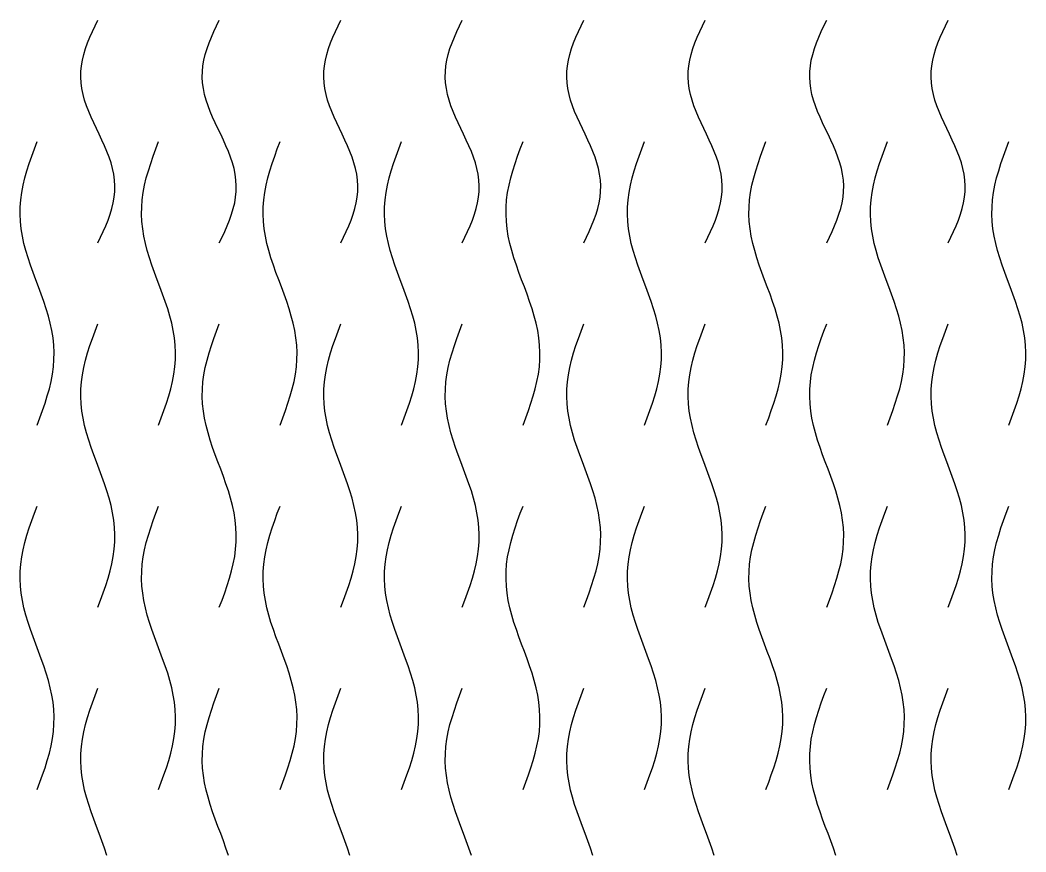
# Model space of a CAD drawing. Header units: millimetres. Extents: x 0.7 to 98.3, y 4 to 96.
# Drawn here: x 48.66 to 98.34, y 54.92 to 96 of the extents above; entities that cross this region are included whole.
import ezdxf

# ---------------------------------------------------------------- set-up
doc = ezdxf.new("R2010")
doc.units = ezdxf.units.MM
doc.layers.add('CUT', color=1, linetype='Continuous')

msp = doc.modelspace()

# ---------------------------------------------------------------- linework, layer by layer
at = {"layer": 'CUT'}
for points in [[(52.5, 85), (52.635, 85.282), (52.766, 85.564), (52.89, 85.846), (53.005, 86.128), (53.106, 86.41), (53.191, 86.692), (53.259, 86.974), (53.307, 87.256), (53.334, 87.538), (53.339, 87.821), (53.323, 88.103), (53.285, 88.385), (53.227, 88.667), (53.151, 88.949), (53.057, 89.231), (52.949, 89.513), (52.829, 89.795), (52.701, 90.077), (52.568, 90.359), (52.432, 90.641), (52.299, 90.923), (52.171, 91.205), (52.051, 91.487), (51.943, 91.769), (51.849, 92.051), (51.773, 92.333), (51.715, 92.615), (51.677, 92.897), (51.661, 93.179), (51.666, 93.462), (51.693, 93.744), (51.741, 94.026), (51.809, 94.308), (51.894, 94.59), (51.995, 94.872), (52.11, 95.154), (52.234, 95.436), (52.365, 95.718), (52.5, 96)], [(58.5, 85), (58.635, 85.282), (58.766, 85.564), (58.89, 85.846), (59.005, 86.128), (59.106, 86.41), (59.191, 86.692), (59.259, 86.974), (59.307, 87.256), (59.334, 87.538), (59.339, 87.821), (59.323, 88.103), (59.285, 88.385), (59.227, 88.667), (59.151, 88.949), (59.057, 89.231), (58.949, 89.513), (58.829, 89.795), (58.701, 90.077), (58.568, 90.359), (58.432, 90.641), (58.299, 90.923), (58.171, 91.205), (58.051, 91.487), (57.943, 91.769), (57.849, 92.051), (57.773, 92.333), (57.715, 92.615), (57.677, 92.897), (57.661, 93.179), (57.666, 93.462), (57.693, 93.744), (57.741, 94.026), (57.809, 94.308), (57.894, 94.59), (57.995, 94.872), (58.11, 95.154), (58.234, 95.436), (58.365, 95.718), (58.5, 96)], [(64.5, 85), (64.635, 85.282), (64.766, 85.564), (64.89, 85.846), (65.005, 86.128), (65.106, 86.41), (65.191, 86.692), (65.259, 86.974), (65.307, 87.256), (65.334, 87.538), (65.339, 87.821), (65.323, 88.103), (65.285, 88.385), (65.227, 88.667), (65.151, 88.949), (65.057, 89.231), (64.949, 89.513), (64.829, 89.795), (64.701, 90.077), (64.568, 90.359), (64.432, 90.641), (64.299, 90.923), (64.171, 91.205), (64.051, 91.487), (63.943, 91.769), (63.849, 92.051), (63.773, 92.333), (63.715, 92.615), (63.677, 92.897), (63.661, 93.179), (63.666, 93.462), (63.693, 93.744), (63.741, 94.026), (63.809, 94.308), (63.894, 94.59), (63.995, 94.872), (64.11, 95.154), (64.234, 95.436), (64.365, 95.718), (64.5, 96)], [(70.5, 85), (70.635, 85.282), (70.766, 85.564), (70.89, 85.846), (71.005, 86.128), (71.106, 86.41), (71.191, 86.692), (71.259, 86.974), (71.307, 87.256), (71.334, 87.538), (71.339, 87.821), (71.323, 88.103), (71.285, 88.385), (71.227, 88.667), (71.151, 88.949), (71.057, 89.231), (70.949, 89.513), (70.829, 89.795), (70.701, 90.077), (70.568, 90.359), (70.432, 90.641), (70.299, 90.923), (70.171, 91.205), (70.051, 91.487), (69.943, 91.769), (69.849, 92.051), (69.773, 92.333), (69.715, 92.615), (69.677, 92.897), (69.661, 93.179), (69.666, 93.462), (69.693, 93.744), (69.741, 94.026), (69.809, 94.308), (69.894, 94.59), (69.995, 94.872), (70.11, 95.154), (70.234, 95.436), (70.365, 95.718), (70.5, 96)], [(76.5, 85), (76.635, 85.282), (76.766, 85.564), (76.89, 85.846), (77.005, 86.128), (77.106, 86.41), (77.191, 86.692), (77.259, 86.974), (77.307, 87.256), (77.334, 87.538), (77.339, 87.821), (77.323, 88.103), (77.285, 88.385), (77.227, 88.667), (77.151, 88.949), (77.057, 89.231), (76.949, 89.513), (76.829, 89.795), (76.701, 90.077), (76.568, 90.359), (76.432, 90.641), (76.299, 90.923), (76.171, 91.205), (76.051, 91.487), (75.943, 91.769), (75.849, 92.051), (75.773, 92.333), (75.715, 92.615), (75.677, 92.897), (75.661, 93.179), (75.666, 93.462), (75.693, 93.744), (75.741, 94.026), (75.809, 94.308), (75.894, 94.59), (75.995, 94.872), (76.11, 95.154), (76.234, 95.436), (76.365, 95.718), (76.5, 96)], [(82.5, 85), (82.635, 85.282), (82.766, 85.564), (82.89, 85.846), (83.005, 86.128), (83.106, 86.41), (83.191, 86.692), (83.259, 86.974), (83.307, 87.256), (83.334, 87.538), (83.339, 87.821), (83.323, 88.103), (83.285, 88.385), (83.227, 88.667), (83.151, 88.949), (83.057, 89.231), (82.949, 89.513), (82.829, 89.795), (82.701, 90.077), (82.568, 90.359), (82.432, 90.641), (82.299, 90.923), (82.171, 91.205), (82.051, 91.487), (81.943, 91.769), (81.849, 92.051), (81.773, 92.333), (81.715, 92.615), (81.677, 92.897), (81.661, 93.179), (81.666, 93.462), (81.693, 93.744), (81.741, 94.026), (81.809, 94.308), (81.894, 94.59), (81.995, 94.872), (82.11, 95.154), (82.234, 95.436), (82.365, 95.718), (82.5, 96)], [(88.5, 85), (88.635, 85.282), (88.766, 85.564), (88.89, 85.846), (89.005, 86.128), (89.106, 86.41), (89.191, 86.692), (89.259, 86.974), (89.307, 87.256), (89.334, 87.538), (89.339, 87.821), (89.323, 88.103), (89.285, 88.385), (89.227, 88.667), (89.151, 88.949), (89.057, 89.231), (88.949, 89.513), (88.829, 89.795), (88.701, 90.077), (88.568, 90.359), (88.432, 90.641), (88.299, 90.923), (88.171, 91.205), (88.051, 91.487), (87.943, 91.769), (87.849, 92.051), (87.773, 92.333), (87.715, 92.615), (87.677, 92.897), (87.661, 93.179), (87.666, 93.462), (87.693, 93.744), (87.741, 94.026), (87.809, 94.308), (87.894, 94.59), (87.995, 94.872), (88.11, 95.154), (88.234, 95.436), (88.365, 95.718), (88.5, 96)], [(94.5, 85), (94.635, 85.282), (94.766, 85.564), (94.89, 85.846), (95.005, 86.128), (95.106, 86.41), (95.191, 86.692), (95.259, 86.974), (95.307, 87.256), (95.334, 87.538), (95.339, 87.821), (95.323, 88.103), (95.285, 88.385), (95.227, 88.667), (95.151, 88.949), (95.057, 89.231), (94.949, 89.513), (94.829, 89.795), (94.701, 90.077), (94.568, 90.359), (94.432, 90.641), (94.299, 90.923), (94.171, 91.205), (94.051, 91.487), (93.943, 91.769), (93.849, 92.051), (93.773, 92.333), (93.715, 92.615), (93.677, 92.897), (93.661, 93.179), (93.666, 93.462), (93.693, 93.744), (93.741, 94.026), (93.809, 94.308), (93.894, 94.59), (93.995, 94.872), (94.11, 95.154), (94.234, 95.436), (94.365, 95.718), (94.5, 96)], [(49.5, 76), (49.635, 76.359), (49.766, 76.718), (49.89, 77.077), (50.005, 77.436), (50.106, 77.795), (50.191, 78.154), (50.259, 78.513), (50.307, 78.872), (50.334, 79.231), (50.339, 79.59), (50.323, 79.949), (50.285, 80.308), (50.227, 80.667), (50.151, 81.026), (50.057, 81.385), (49.949, 81.744), (49.829, 82.103), (49.701, 82.462), (49.568, 82.821), (49.432, 83.179), (49.299, 83.538), (49.171, 83.897), (49.051, 84.256), (48.943, 84.615), (48.849, 84.974), (48.773, 85.333), (48.715, 85.692), (48.677, 86.051), (48.661, 86.41), (48.666, 86.769), (48.693, 87.128), (48.741, 87.487), (48.809, 87.846), (48.894, 88.205), (48.995, 88.564), (49.11, 88.923), (49.234, 89.282), (49.365, 89.641), (49.5, 90)], [(55.5, 76), (55.635, 76.359), (55.766, 76.718), (55.89, 77.077), (56.005, 77.436), (56.106, 77.795), (56.191, 78.154), (56.259, 78.513), (56.307, 78.872), (56.334, 79.231), (56.339, 79.59), (56.323, 79.949), (56.285, 80.308), (56.227, 80.667), (56.151, 81.026), (56.057, 81.385), (55.949, 81.744), (55.829, 82.103), (55.701, 82.462), (55.568, 82.821), (55.432, 83.179), (55.299, 83.538), (55.171, 83.897), (55.051, 84.256), (54.943, 84.615), (54.849, 84.974), (54.773, 85.333), (54.715, 85.692), (54.677, 86.051), (54.661, 86.41), (54.666, 86.769), (54.693, 87.128), (54.741, 87.487), (54.809, 87.846), (54.894, 88.205), (54.995, 88.564), (55.11, 88.923), (55.234, 89.282), (55.365, 89.641), (55.5, 90)], [(61.5, 76), (61.635, 76.359), (61.766, 76.718), (61.89, 77.077), (62.005, 77.436), (62.106, 77.795), (62.191, 78.154), (62.259, 78.513), (62.307, 78.872), (62.334, 79.231), (62.339, 79.59), (62.323, 79.949), (62.285, 80.308), (62.227, 80.667), (62.151, 81.026), (62.057, 81.385), (61.949, 81.744), (61.829, 82.103), (61.701, 82.462), (61.568, 82.821), (61.432, 83.179), (61.299, 83.538), (61.171, 83.897), (61.051, 84.256), (60.943, 84.615), (60.849, 84.974), (60.773, 85.333), (60.715, 85.692), (60.677, 86.051), (60.661, 86.41), (60.666, 86.769), (60.693, 87.128), (60.741, 87.487), (60.809, 87.846), (60.894, 88.205), (60.995, 88.564), (61.11, 88.923), (61.234, 89.282), (61.365, 89.641), (61.5, 90)], [(67.5, 76), (67.635, 76.359), (67.766, 76.718), (67.89, 77.077), (68.005, 77.436), (68.106, 77.795), (68.191, 78.154), (68.259, 78.513), (68.307, 78.872), (68.334, 79.231), (68.339, 79.59), (68.323, 79.949), (68.285, 80.308), (68.227, 80.667), (68.151, 81.026), (68.057, 81.385), (67.949, 81.744), (67.829, 82.103), (67.701, 82.462), (67.568, 82.821), (67.432, 83.179), (67.299, 83.538), (67.171, 83.897), (67.051, 84.256), (66.943, 84.615), (66.849, 84.974), (66.773, 85.333), (66.715, 85.692), (66.677, 86.051), (66.661, 86.41), (66.666, 86.769), (66.693, 87.128), (66.741, 87.487), (66.809, 87.846), (66.894, 88.205), (66.995, 88.564), (67.11, 88.923), (67.234, 89.282), (67.365, 89.641), (67.5, 90)], [(73.5, 76), (73.635, 76.359), (73.766, 76.718), (73.89, 77.077), (74.005, 77.436), (74.106, 77.795), (74.191, 78.154), (74.259, 78.513), (74.307, 78.872), (74.334, 79.231), (74.339, 79.59), (74.323, 79.949), (74.285, 80.308), (74.227, 80.667), (74.151, 81.026), (74.057, 81.385), (73.949, 81.744), (73.829, 82.103), (73.701, 82.462), (73.568, 82.821), (73.432, 83.179), (73.299, 83.538), (73.171, 83.897), (73.051, 84.256), (72.943, 84.615), (72.849, 84.974), (72.773, 85.333), (72.715, 85.692), (72.677, 86.051), (72.661, 86.41), (72.666, 86.769), (72.693, 87.128), (72.741, 87.487), (72.809, 87.846), (72.894, 88.205), (72.995, 88.564), (73.11, 88.923), (73.234, 89.282), (73.365, 89.641), (73.5, 90)], [(79.5, 76), (79.635, 76.359), (79.766, 76.718), (79.89, 77.077), (80.005, 77.436), (80.106, 77.795), (80.191, 78.154), (80.259, 78.513), (80.307, 78.872), (80.334, 79.231), (80.339, 79.59), (80.323, 79.949), (80.285, 80.308), (80.227, 80.667), (80.151, 81.026), (80.057, 81.385), (79.949, 81.744), (79.829, 82.103), (79.701, 82.462), (79.568, 82.821), (79.432, 83.179), (79.299, 83.538), (79.171, 83.897), (79.051, 84.256), (78.943, 84.615), (78.849, 84.974), (78.773, 85.333), (78.715, 85.692), (78.677, 86.051), (78.661, 86.41), (78.666, 86.769), (78.693, 87.128), (78.741, 87.487), (78.809, 87.846), (78.894, 88.205), (78.995, 88.564), (79.11, 88.923), (79.234, 89.282), (79.365, 89.641), (79.5, 90)], [(85.5, 76), (85.635, 76.359), (85.766, 76.718), (85.89, 77.077), (86.005, 77.436), (86.106, 77.795), (86.191, 78.154), (86.259, 78.513), (86.307, 78.872), (86.334, 79.231), (86.339, 79.59), (86.323, 79.949), (86.285, 80.308), (86.227, 80.667), (86.151, 81.026), (86.057, 81.385), (85.949, 81.744), (85.829, 82.103), (85.701, 82.462), (85.568, 82.821), (85.432, 83.179), (85.299, 83.538), (85.171, 83.897), (85.051, 84.256), (84.943, 84.615), (84.849, 84.974), (84.773, 85.333), (84.715, 85.692), (84.677, 86.051), (84.661, 86.41), (84.666, 86.769), (84.693, 87.128), (84.741, 87.487), (84.809, 87.846), (84.894, 88.205), (84.995, 88.564), (85.11, 88.923), (85.234, 89.282), (85.365, 89.641), (85.5, 90)], [(91.5, 76), (91.635, 76.359), (91.766, 76.718), (91.89, 77.077), (92.005, 77.436), (92.106, 77.795), (92.191, 78.154), (92.259, 78.513), (92.307, 78.872), (92.334, 79.231), (92.339, 79.59), (92.323, 79.949), (92.285, 80.308), (92.227, 80.667), (92.151, 81.026), (92.057, 81.385), (91.949, 81.744), (91.829, 82.103), (91.701, 82.462), (91.568, 82.821), (91.432, 83.179), (91.299, 83.538), (91.171, 83.897), (91.051, 84.256), (90.943, 84.615), (90.849, 84.974), (90.773, 85.333), (90.715, 85.692), (90.677, 86.051), (90.661, 86.41), (90.666, 86.769), (90.693, 87.128), (90.741, 87.487), (90.809, 87.846), (90.894, 88.205), (90.995, 88.564), (91.11, 88.923), (91.234, 89.282), (91.365, 89.641), (91.5, 90)], [(97.5, 76), (97.635, 76.359), (97.766, 76.718), (97.89, 77.077), (98.005, 77.436), (98.106, 77.795), (98.191, 78.154), (98.259, 78.513), (98.307, 78.872), (98.334, 79.231), (98.339, 79.59), (98.323, 79.949), (98.285, 80.308), (98.227, 80.667), (98.151, 81.026), (98.057, 81.385), (97.949, 81.744), (97.829, 82.103), (97.701, 82.462), (97.568, 82.821), (97.432, 83.179), (97.299, 83.538), (97.171, 83.897), (97.051, 84.256), (96.943, 84.615), (96.849, 84.974), (96.773, 85.333), (96.715, 85.692), (96.677, 86.051), (96.661, 86.41), (96.666, 86.769), (96.693, 87.128), (96.741, 87.487), (96.809, 87.846), (96.894, 88.205), (96.995, 88.564), (97.11, 88.923), (97.234, 89.282), (97.365, 89.641), (97.5, 90)], [(52.5, 67), (52.635, 67.359), (52.766, 67.718), (52.89, 68.077), (53.005, 68.436), (53.106, 68.795), (53.191, 69.154), (53.259, 69.513), (53.307, 69.872), (53.334, 70.231), (53.339, 70.59), (53.323, 70.949), (53.285, 71.308), (53.227, 71.667), (53.151, 72.026), (53.057, 72.385), (52.949, 72.744), (52.829, 73.103), (52.701, 73.462), (52.568, 73.821), (52.432, 74.179), (52.299, 74.538), (52.171, 74.897), (52.051, 75.256), (51.943, 75.615), (51.849, 75.974), (51.773, 76.333), (51.715, 76.692), (51.677, 77.051), (51.661, 77.41), (51.666, 77.769), (51.693, 78.128), (51.741, 78.487), (51.809, 78.846), (51.894, 79.205), (51.995, 79.564), (52.11, 79.923), (52.234, 80.282), (52.365, 80.641), (52.5, 81)], [(58.5, 67), (58.635, 67.359), (58.766, 67.718), (58.89, 68.077), (59.005, 68.436), (59.106, 68.795), (59.191, 69.154), (59.259, 69.513), (59.307, 69.872), (59.334, 70.231), (59.339, 70.59), (59.323, 70.949), (59.285, 71.308), (59.227, 71.667), (59.151, 72.026), (59.057, 72.385), (58.949, 72.744), (58.829, 73.103), (58.701, 73.462), (58.568, 73.821), (58.432, 74.179), (58.299, 74.538), (58.171, 74.897), (58.051, 75.256), (57.943, 75.615), (57.849, 75.974), (57.773, 76.333), (57.715, 76.692), (57.677, 77.051), (57.661, 77.41), (57.666, 77.769), (57.693, 78.128), (57.741, 78.487), (57.809, 78.846), (57.894, 79.205), (57.995, 79.564), (58.11, 79.923), (58.234, 80.282), (58.365, 80.641), (58.5, 81)], [(64.5, 67), (64.635, 67.359), (64.766, 67.718), (64.89, 68.077), (65.005, 68.436), (65.106, 68.795), (65.191, 69.154), (65.259, 69.513), (65.307, 69.872), (65.334, 70.231), (65.339, 70.59), (65.323, 70.949), (65.285, 71.308), (65.227, 71.667), (65.151, 72.026), (65.057, 72.385), (64.949, 72.744), (64.829, 73.103), (64.701, 73.462), (64.568, 73.821), (64.432, 74.179), (64.299, 74.538), (64.171, 74.897), (64.051, 75.256), (63.943, 75.615), (63.849, 75.974), (63.773, 76.333), (63.715, 76.692), (63.677, 77.051), (63.661, 77.41), (63.666, 77.769), (63.693, 78.128), (63.741, 78.487), (63.809, 78.846), (63.894, 79.205), (63.995, 79.564), (64.11, 79.923), (64.234, 80.282), (64.365, 80.641), (64.5, 81)], [(70.5, 67), (70.635, 67.359), (70.766, 67.718), (70.89, 68.077), (71.005, 68.436), (71.106, 68.795), (71.191, 69.154), (71.259, 69.513), (71.307, 69.872), (71.334, 70.231), (71.339, 70.59), (71.323, 70.949), (71.285, 71.308), (71.227, 71.667), (71.151, 72.026), (71.057, 72.385), (70.949, 72.744), (70.829, 73.103), (70.701, 73.462), (70.568, 73.821), (70.432, 74.179), (70.299, 74.538), (70.171, 74.897), (70.051, 75.256), (69.943, 75.615), (69.849, 75.974), (69.773, 76.333), (69.715, 76.692), (69.677, 77.051), (69.661, 77.41), (69.666, 77.769), (69.693, 78.128), (69.741, 78.487), (69.809, 78.846), (69.894, 79.205), (69.995, 79.564), (70.11, 79.923), (70.234, 80.282), (70.365, 80.641), (70.5, 81)], [(76.5, 67), (76.635, 67.359), (76.766, 67.718), (76.89, 68.077), (77.005, 68.436), (77.106, 68.795), (77.191, 69.154), (77.259, 69.513), (77.307, 69.872), (77.334, 70.231), (77.339, 70.59), (77.323, 70.949), (77.285, 71.308), (77.227, 71.667), (77.151, 72.026), (77.057, 72.385), (76.949, 72.744), (76.829, 73.103), (76.701, 73.462), (76.568, 73.821), (76.432, 74.179), (76.299, 74.538), (76.171, 74.897), (76.051, 75.256), (75.943, 75.615), (75.849, 75.974), (75.773, 76.333), (75.715, 76.692), (75.677, 77.051), (75.661, 77.41), (75.666, 77.769), (75.693, 78.128), (75.741, 78.487), (75.809, 78.846), (75.894, 79.205), (75.995, 79.564), (76.11, 79.923), (76.234, 80.282), (76.365, 80.641), (76.5, 81)], [(82.5, 67), (82.635, 67.359), (82.766, 67.718), (82.89, 68.077), (83.005, 68.436), (83.106, 68.795), (83.191, 69.154), (83.259, 69.513), (83.307, 69.872), (83.334, 70.231), (83.339, 70.59), (83.323, 70.949), (83.285, 71.308), (83.227, 71.667), (83.151, 72.026), (83.057, 72.385), (82.949, 72.744), (82.829, 73.103), (82.701, 73.462), (82.568, 73.821), (82.432, 74.179), (82.299, 74.538), (82.171, 74.897), (82.051, 75.256), (81.943, 75.615), (81.849, 75.974), (81.773, 76.333), (81.715, 76.692), (81.677, 77.051), (81.661, 77.41), (81.666, 77.769), (81.693, 78.128), (81.741, 78.487), (81.809, 78.846), (81.894, 79.205), (81.995, 79.564), (82.11, 79.923), (82.234, 80.282), (82.365, 80.641), (82.5, 81)], [(88.5, 67), (88.635, 67.359), (88.766, 67.718), (88.89, 68.077), (89.005, 68.436), (89.106, 68.795), (89.191, 69.154), (89.259, 69.513), (89.307, 69.872), (89.334, 70.231), (89.339, 70.59), (89.323, 70.949), (89.285, 71.308), (89.227, 71.667), (89.151, 72.026), (89.057, 72.385), (88.949, 72.744), (88.829, 73.103), (88.701, 73.462), (88.568, 73.821), (88.432, 74.179), (88.299, 74.538), (88.171, 74.897), (88.051, 75.256), (87.943, 75.615), (87.849, 75.974), (87.773, 76.333), (87.715, 76.692), (87.677, 77.051), (87.661, 77.41), (87.666, 77.769), (87.693, 78.128), (87.741, 78.487), (87.809, 78.846), (87.894, 79.205), (87.995, 79.564), (88.11, 79.923), (88.234, 80.282), (88.365, 80.641), (88.5, 81)], [(94.5, 67), (94.635, 67.359), (94.766, 67.718), (94.89, 68.077), (95.005, 68.436), (95.106, 68.795), (95.191, 69.154), (95.259, 69.513), (95.307, 69.872), (95.334, 70.231), (95.339, 70.59), (95.323, 70.949), (95.285, 71.308), (95.227, 71.667), (95.151, 72.026), (95.057, 72.385), (94.949, 72.744), (94.829, 73.103), (94.701, 73.462), (94.568, 73.821), (94.432, 74.179), (94.299, 74.538), (94.171, 74.897), (94.051, 75.256), (93.943, 75.615), (93.849, 75.974), (93.773, 76.333), (93.715, 76.692), (93.677, 77.051), (93.661, 77.41), (93.666, 77.769), (93.693, 78.128), (93.741, 78.487), (93.809, 78.846), (93.894, 79.205), (93.995, 79.564), (94.11, 79.923), (94.234, 80.282), (94.365, 80.641), (94.5, 81)], [(49.5, 58), (49.635, 58.359), (49.766, 58.718), (49.89, 59.077), (50.005, 59.436), (50.106, 59.795), (50.191, 60.154), (50.259, 60.513), (50.307, 60.872), (50.334, 61.231), (50.339, 61.59), (50.323, 61.949), (50.285, 62.308), (50.227, 62.667), (50.151, 63.026), (50.057, 63.385), (49.949, 63.744), (49.829, 64.103), (49.701, 64.462), (49.568, 64.821), (49.432, 65.179), (49.299, 65.538), (49.171, 65.897), (49.051, 66.256), (48.943, 66.615), (48.849, 66.974), (48.773, 67.333), (48.715, 67.692), (48.677, 68.051), (48.661, 68.41), (48.666, 68.769), (48.693, 69.128), (48.741, 69.487), (48.809, 69.846), (48.894, 70.205), (48.995, 70.564), (49.11, 70.923), (49.234, 71.282), (49.365, 71.641), (49.5, 72)], [(55.5, 58), (55.635, 58.359), (55.766, 58.718), (55.89, 59.077), (56.005, 59.436), (56.106, 59.795), (56.191, 60.154), (56.259, 60.513), (56.307, 60.872), (56.334, 61.231), (56.339, 61.59), (56.323, 61.949), (56.285, 62.308), (56.227, 62.667), (56.151, 63.026), (56.057, 63.385), (55.949, 63.744), (55.829, 64.103), (55.701, 64.462), (55.568, 64.821), (55.432, 65.179), (55.299, 65.538), (55.171, 65.897), (55.051, 66.256), (54.943, 66.615), (54.849, 66.974), (54.773, 67.333), (54.715, 67.692), (54.677, 68.051), (54.661, 68.41), (54.666, 68.769), (54.693, 69.128), (54.741, 69.487), (54.809, 69.846), (54.894, 70.205), (54.995, 70.564), (55.11, 70.923), (55.234, 71.282), (55.365, 71.641), (55.5, 72)], [(61.5, 58), (61.635, 58.359), (61.766, 58.718), (61.89, 59.077), (62.005, 59.436), (62.106, 59.795), (62.191, 60.154), (62.259, 60.513), (62.307, 60.872), (62.334, 61.231), (62.339, 61.59), (62.323, 61.949), (62.285, 62.308), (62.227, 62.667), (62.151, 63.026), (62.057, 63.385), (61.949, 63.744), (61.829, 64.103), (61.701, 64.462), (61.568, 64.821), (61.432, 65.179), (61.299, 65.538), (61.171, 65.897), (61.051, 66.256), (60.943, 66.615), (60.849, 66.974), (60.773, 67.333), (60.715, 67.692), (60.677, 68.051), (60.661, 68.41), (60.666, 68.769), (60.693, 69.128), (60.741, 69.487), (60.809, 69.846), (60.894, 70.205), (60.995, 70.564), (61.11, 70.923), (61.234, 71.282), (61.365, 71.641), (61.5, 72)], [(67.5, 58), (67.635, 58.359), (67.766, 58.718), (67.89, 59.077), (68.005, 59.436), (68.106, 59.795), (68.191, 60.154), (68.259, 60.513), (68.307, 60.872), (68.334, 61.231), (68.339, 61.59), (68.323, 61.949), (68.285, 62.308), (68.227, 62.667), (68.151, 63.026), (68.057, 63.385), (67.949, 63.744), (67.829, 64.103), (67.701, 64.462), (67.568, 64.821), (67.432, 65.179), (67.299, 65.538), (67.171, 65.897), (67.051, 66.256), (66.943, 66.615), (66.849, 66.974), (66.773, 67.333), (66.715, 67.692), (66.677, 68.051), (66.661, 68.41), (66.666, 68.769), (66.693, 69.128), (66.741, 69.487), (66.809, 69.846), (66.894, 70.205), (66.995, 70.564), (67.11, 70.923), (67.234, 71.282), (67.365, 71.641), (67.5, 72)], [(73.5, 58), (73.635, 58.359), (73.766, 58.718), (73.89, 59.077), (74.005, 59.436), (74.106, 59.795), (74.191, 60.154), (74.259, 60.513), (74.307, 60.872), (74.334, 61.231), (74.339, 61.59), (74.323, 61.949), (74.285, 62.308), (74.227, 62.667), (74.151, 63.026), (74.057, 63.385), (73.949, 63.744), (73.829, 64.103), (73.701, 64.462), (73.568, 64.821), (73.432, 65.179), (73.299, 65.538), (73.171, 65.897), (73.051, 66.256), (72.943, 66.615), (72.849, 66.974), (72.773, 67.333), (72.715, 67.692), (72.677, 68.051), (72.661, 68.41), (72.666, 68.769), (72.693, 69.128), (72.741, 69.487), (72.809, 69.846), (72.894, 70.205), (72.995, 70.564), (73.11, 70.923), (73.234, 71.282), (73.365, 71.641), (73.5, 72)], [(79.5, 58), (79.635, 58.359), (79.766, 58.718), (79.89, 59.077), (80.005, 59.436), (80.106, 59.795), (80.191, 60.154), (80.259, 60.513), (80.307, 60.872), (80.334, 61.231), (80.339, 61.59), (80.323, 61.949), (80.285, 62.308), (80.227, 62.667), (80.151, 63.026), (80.057, 63.385), (79.949, 63.744), (79.829, 64.103), (79.701, 64.462), (79.568, 64.821), (79.432, 65.179), (79.299, 65.538), (79.171, 65.897), (79.051, 66.256), (78.943, 66.615), (78.849, 66.974), (78.773, 67.333), (78.715, 67.692), (78.677, 68.051), (78.661, 68.41), (78.666, 68.769), (78.693, 69.128), (78.741, 69.487), (78.809, 69.846), (78.894, 70.205), (78.995, 70.564), (79.11, 70.923), (79.234, 71.282), (79.365, 71.641), (79.5, 72)], [(85.5, 58), (85.635, 58.359), (85.766, 58.718), (85.89, 59.077), (86.005, 59.436), (86.106, 59.795), (86.191, 60.154), (86.259, 60.513), (86.307, 60.872), (86.334, 61.231), (86.339, 61.59), (86.323, 61.949), (86.285, 62.308), (86.227, 62.667), (86.151, 63.026), (86.057, 63.385), (85.949, 63.744), (85.829, 64.103), (85.701, 64.462), (85.568, 64.821), (85.432, 65.179), (85.299, 65.538), (85.171, 65.897), (85.051, 66.256), (84.943, 66.615), (84.849, 66.974), (84.773, 67.333), (84.715, 67.692), (84.677, 68.051), (84.661, 68.41), (84.666, 68.769), (84.693, 69.128), (84.741, 69.487), (84.809, 69.846), (84.894, 70.205), (84.995, 70.564), (85.11, 70.923), (85.234, 71.282), (85.365, 71.641), (85.5, 72)], [(91.5, 58), (91.635, 58.359), (91.766, 58.718), (91.89, 59.077), (92.005, 59.436), (92.106, 59.795), (92.191, 60.154), (92.259, 60.513), (92.307, 60.872), (92.334, 61.231), (92.339, 61.59), (92.323, 61.949), (92.285, 62.308), (92.227, 62.667), (92.151, 63.026), (92.057, 63.385), (91.949, 63.744), (91.829, 64.103), (91.701, 64.462), (91.568, 64.821), (91.432, 65.179), (91.299, 65.538), (91.171, 65.897), (91.051, 66.256), (90.943, 66.615), (90.849, 66.974), (90.773, 67.333), (90.715, 67.692), (90.677, 68.051), (90.661, 68.41), (90.666, 68.769), (90.693, 69.128), (90.741, 69.487), (90.809, 69.846), (90.894, 70.205), (90.995, 70.564), (91.11, 70.923), (91.234, 71.282), (91.365, 71.641), (91.5, 72)], [(97.5, 58), (97.635, 58.359), (97.766, 58.718), (97.89, 59.077), (98.005, 59.436), (98.106, 59.795), (98.191, 60.154), (98.259, 60.513), (98.307, 60.872), (98.334, 61.231), (98.339, 61.59), (98.323, 61.949), (98.285, 62.308), (98.227, 62.667), (98.151, 63.026), (98.057, 63.385), (97.949, 63.744), (97.829, 64.103), (97.701, 64.462), (97.568, 64.821), (97.432, 65.179), (97.299, 65.538), (97.171, 65.897), (97.051, 66.256), (96.943, 66.615), (96.849, 66.974), (96.773, 67.333), (96.715, 67.692), (96.677, 68.051), (96.661, 68.41), (96.666, 68.769), (96.693, 69.128), (96.741, 69.487), (96.809, 69.846), (96.894, 70.205), (96.995, 70.564), (97.11, 70.923), (97.234, 71.282), (97.365, 71.641), (97.5, 72)], [(52.949, 54.744), (52.829, 55.103), (52.701, 55.462), (52.568, 55.821), (52.432, 56.179), (52.299, 56.538), (52.171, 56.897), (52.051, 57.256), (51.943, 57.615), (51.849, 57.974), (51.773, 58.333), (51.715, 58.692), (51.677, 59.051), (51.661, 59.41), (51.666, 59.769), (51.693, 60.128), (51.741, 60.487), (51.809, 60.846), (51.894, 61.205), (51.995, 61.564), (52.11, 61.923), (52.234, 62.282), (52.365, 62.641), (52.5, 63)], [(58.949, 54.744), (58.829, 55.103), (58.701, 55.462), (58.568, 55.821), (58.432, 56.179), (58.299, 56.538), (58.171, 56.897), (58.051, 57.256), (57.943, 57.615), (57.849, 57.974), (57.773, 58.333), (57.715, 58.692), (57.677, 59.051), (57.661, 59.41), (57.666, 59.769), (57.693, 60.128), (57.741, 60.487), (57.809, 60.846), (57.894, 61.205), (57.995, 61.564), (58.11, 61.923), (58.234, 62.282), (58.365, 62.641), (58.5, 63)], [(64.949, 54.744), (64.829, 55.103), (64.701, 55.462), (64.568, 55.821), (64.432, 56.179), (64.299, 56.538), (64.171, 56.897), (64.051, 57.256), (63.943, 57.615), (63.849, 57.974), (63.773, 58.333), (63.715, 58.692), (63.677, 59.051), (63.661, 59.41), (63.666, 59.769), (63.693, 60.128), (63.741, 60.487), (63.809, 60.846), (63.894, 61.205), (63.995, 61.564), (64.11, 61.923), (64.234, 62.282), (64.365, 62.641), (64.5, 63)], [(70.949, 54.744), (70.829, 55.103), (70.701, 55.462), (70.568, 55.821), (70.432, 56.179), (70.299, 56.538), (70.171, 56.897), (70.051, 57.256), (69.943, 57.615), (69.849, 57.974), (69.773, 58.333), (69.715, 58.692), (69.677, 59.051), (69.661, 59.41), (69.666, 59.769), (69.693, 60.128), (69.741, 60.487), (69.809, 60.846), (69.894, 61.205), (69.995, 61.564), (70.11, 61.923), (70.234, 62.282), (70.365, 62.641), (70.5, 63)], [(76.949, 54.744), (76.829, 55.103), (76.701, 55.462), (76.568, 55.821), (76.432, 56.179), (76.299, 56.538), (76.171, 56.897), (76.051, 57.256), (75.943, 57.615), (75.849, 57.974), (75.773, 58.333), (75.715, 58.692), (75.677, 59.051), (75.661, 59.41), (75.666, 59.769), (75.693, 60.128), (75.741, 60.487), (75.809, 60.846), (75.894, 61.205), (75.995, 61.564), (76.11, 61.923), (76.234, 62.282), (76.365, 62.641), (76.5, 63)], [(82.949, 54.744), (82.829, 55.103), (82.701, 55.462), (82.568, 55.821), (82.432, 56.179), (82.299, 56.538), (82.171, 56.897), (82.051, 57.256), (81.943, 57.615), (81.849, 57.974), (81.773, 58.333), (81.715, 58.692), (81.677, 59.051), (81.661, 59.41), (81.666, 59.769), (81.693, 60.128), (81.741, 60.487), (81.809, 60.846), (81.894, 61.205), (81.995, 61.564), (82.11, 61.923), (82.234, 62.282), (82.365, 62.641), (82.5, 63)], [(88.949, 54.744), (88.829, 55.103), (88.701, 55.462), (88.568, 55.821), (88.432, 56.179), (88.299, 56.538), (88.171, 56.897), (88.051, 57.256), (87.943, 57.615), (87.849, 57.974), (87.773, 58.333), (87.715, 58.692), (87.677, 59.051), (87.661, 59.41), (87.666, 59.769), (87.693, 60.128), (87.741, 60.487), (87.809, 60.846), (87.894, 61.205), (87.995, 61.564), (88.11, 61.923), (88.234, 62.282), (88.365, 62.641), (88.5, 63)], [(94.949, 54.744), (94.829, 55.103), (94.701, 55.462), (94.568, 55.821), (94.432, 56.179), (94.299, 56.538), (94.171, 56.897), (94.051, 57.256), (93.943, 57.615), (93.849, 57.974), (93.773, 58.333), (93.715, 58.692), (93.677, 59.051), (93.661, 59.41), (93.666, 59.769), (93.693, 60.128), (93.741, 60.487), (93.809, 60.846), (93.894, 61.205), (93.995, 61.564), (94.11, 61.923), (94.234, 62.282), (94.365, 62.641), (94.5, 63)]]:
    msp.add_lwpolyline(points, dxfattribs=at)

doc.saveas('drawing.dxf')
